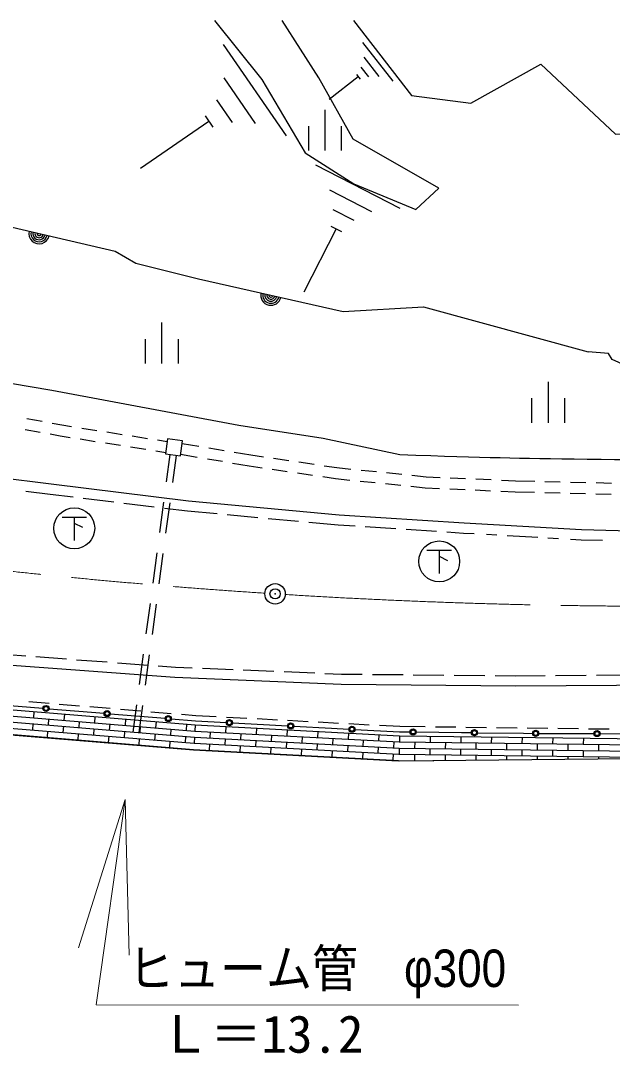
# Model space of a CAD drawing. Units: millimetres, scale not verified. Extents: x 40000 to 680000, y 20000 to 380000.
# Drawn here: x 167897 to 196847, y 256810 to 307305 of the extents above; entities that cross this region are included whole.
import ezdxf
from ezdxf.enums import TextEntityAlignment as Align

# ---------------------------------------------------------------- set-up
doc = ezdxf.new("R2010")
doc.units = ezdxf.units.MM
doc.header["$LTSCALE"] = 1000
doc.header["$PDMODE"] = 32
doc.header["$PDSIZE"] = 500
doc.linetypes.add('CHAIN', pattern=[18.5, 12, -1.5, 3.5, -1.5])
for name, color, linetype, lineweight in [('M-BGD', 7, 'Continuous', 25), ('M-BGD-EXST', 7, 'Continuous', 25), ('M-BMK', 2, 'CHAIN', 13), ('M-BMK-SRVR', 3, 'Continuous', 25), ('M-STR-HTXT', 7, 'Continuous', 13), ('M-STR-STRC', 7, 'Continuous', 25)]:
    doc.layers.add(name, color=color, linetype=linetype, lineweight=lineweight)
doc.styles.add('ＭＳ ゴシック', font='')
doc.styles.add('ＭＳ Ｐゴシック', font='')
doc.styles.get('ＭＳ ゴシック').set_extended_font_data('MS Gothic')
doc.styles.get('ＭＳ Ｐゴシック').set_extended_font_data('MS PGothic')

# ---------------------------------------------------------------- blocks, each defined once
blk = doc.blocks.new('open_arrow')
at = {"color": 0, "linetype": 'Continuous', "lineweight": -2}
blk.add_lwpolyline([(7.5, 1.25), (0, 0), (7.5, -1.25)], dxfattribs=at)

msp = doc.modelspace()

# ---------------------------------------------------------------- linework, layer by layer
at = {"layer": 'M-BGD'}
for p, q in [((177812, 306140), (180882, 301669)), ((184630, 306237), (186099, 304343)), ((184681, 305519), (185416, 304572)), ((184549, 305037), (184916, 304564)), ((177835, 304511), (179369, 302275)), ((184417, 304556), (182996, 303454)), ((184325, 304674), (184509, 304437)), ((177473, 303441), (178241, 302323)), ((176920, 302649), (177303, 302091)), ((182784, 302949), (182784, 300949)), ((177112, 302370), (173758, 300068)), ((181984, 302149), (181984, 300949)), ((183584, 302149), (183584, 300949)), ((182321, 300248), (186456, 298136)), ((183003, 299031), (185070, 297975)), ((187238, 298074), (188351, 299111)), ((183168, 298078), (184202, 297550)), ((183333, 297124), (181749, 294023)), ((183074, 297256), (183591, 296993)), ((187605, 293309), (195670, 291107)), ((174796, 292538), (174796, 290538)), ((173996, 291738), (173996, 290538)), ((175596, 291738), (175596, 290538)), ((196652, 291024), (195670, 291107)), ((196836, 290736), (196652, 291024)), ((199068, 289717), (196836, 290736)), ((193699, 289645), (193699, 287645)), ((192899, 288845), (192899, 287645)), ((194499, 288845), (194499, 287645)), ((168204, 287852), (168942, 287717)), ((168112, 287320), (168850, 287185)), ((169434, 287627), (169907, 287540)), ((169907, 287540), (170391, 287464)), ((170885, 287386), (171626, 287269)), ((169342, 287095), (169823, 287007)), ((169823, 287007), (170313, 286930)), ((170807, 286852), (171548, 286735)), ((172120, 287192), (172861, 287075)), ((173355, 286997), (174096, 286880)), ((172042, 286657), (172783, 286541)), ((173277, 286463), (174018, 286346)), ((174589, 286803), (175073, 286726)), ((176615, 286483), (175795, 286620)), ((177848, 286276), (177109, 286400)), ((174511, 286268), (175002, 286191)), ((175204, 286090), (175025, 284756)), ((175502, 286050), (175324, 284724)), ((176538, 285948), (175723, 286084)), ((177770, 285742), (177031, 285866)), ((179162, 286057), (178342, 286194)), ((179781, 285965), (179162, 286057)), ((181018, 285783), (180276, 285892)), ((160598, 285746), (169394, 284652)), ((179079, 285523), (178264, 285659)), ((179706, 285431), (179079, 285523)), ((180943, 285248), (180201, 285358)), ((182255, 285601), (181513, 285710)), ((183368, 285437), (182749, 285528)), ((184058, 285366), (183368, 285437)), ((185302, 285238), (184556, 285315)), ((182179, 285066), (181437, 285175)), ((183301, 284901), (182674, 284993)), ((184005, 284828), (183301, 284901)), ((186545, 285110), (185799, 285187)), ((187733, 284989), (187043, 285059)), ((188420, 284958), (187733, 284989)), ((189669, 284901), (188919, 284935)), ((190917, 284845), (190168, 284879)), ((192104, 284792), (191417, 284823)), ((193048, 284770), (192104, 284792)), ((168156, 284302), (169334, 284155)), ((185248, 284701), (184502, 284777)), ((186492, 284573), (185746, 284650)), ((187693, 284450), (186989, 284522)), ((188391, 284418), (187693, 284450)), ((189639, 284362), (188890, 284396)), ((190888, 284306), (190139, 284340)), ((194298, 284740), (193548, 284758)), ((195547, 284711), (194797, 284728)), ((196797, 284681), (196047, 284699)), ((169334, 284155), (170465, 284018)), ((170962, 283957), (172451, 283776)), ((192085, 284252), (191388, 284283)), ((193036, 284230), (192085, 284252)), ((194286, 284200), (193536, 284218)), ((195536, 284171), (194786, 284188)), ((196785, 284141), (196035, 284159)), ((172947, 283715), (174436, 283534)), ((174892, 283765), (174693, 282278)), ((174932, 283474), (176064, 283336)), ((175191, 283733), (174991, 282246)), ((176064, 283336), (177511, 283201)), ((178009, 283155), (179503, 283016)), ((180000, 282970), (181494, 282831)), ((181992, 282785), (183439, 282650)), ((183439, 282650), (184258, 282597)), ((184757, 282565), (186254, 282467)), ((186753, 282435), (188250, 282338)), ((188749, 282305), (189568, 282252)), ((189568, 282252), (190083, 282223)), ((190682, 282188), (191197, 282159)), ((191696, 282130), (193194, 282044)), ((193693, 282016), (194208, 281986)), ((194807, 281952), (195322, 281923)), ((195322, 281923), (196358, 281895)), ((174560, 281287), (174360, 279801)), ((174858, 281255), (174659, 279768)), ((174227, 278810), (174028, 277323)), ((174526, 278777), (174326, 277291)), ((168143, 276230), (167290, 276294)), ((173895, 276332), (173695, 274845)), ((174193, 276299), (173994, 274813)), ((170137, 276081), (168642, 276193)), ((172132, 275931), (170636, 276043)), ((174126, 275781), (172630, 275893)), ((175478, 275680), (174625, 275744)), ((176291, 275646), (175478, 275680)), ((178289, 275562), (176791, 275625)), ((180288, 275478), (178789, 275541)), ((182286, 275395), (180787, 275457)), ((183598, 275340), (182785, 275374)), ((184609, 275330), (183598, 275340)), ((186609, 275311), (185109, 275325)), ((188609, 275292), (187109, 275306)), ((190609, 275273), (189109, 275287)), ((192119, 275258), (191109, 275268)), ((193563, 275269), (192119, 275258)), ((195563, 275283), (194063, 275272)), ((197563, 275297), (196063, 275287)), ((162536, 273714), (176421, 272571)), ((169289, 273911), (168292, 273993)), ((170784, 273788), (169787, 273870)), ((172279, 273665), (171282, 273747)), ((173562, 273854), (173383, 272520)), ((173861, 273822), (173683, 272495)), ((162508, 273416), (176400, 272272)), ((168544, 273521), (168520, 273222)), ((170039, 273398), (170015, 273099)), ((171534, 273274), (171510, 272975)), ((173774, 273541), (172777, 273624)), ((175269, 273418), (174272, 273500)), ((176472, 273319), (175767, 273377)), ((177464, 273266), (176472, 273319)), ((178962, 273186), (177963, 273239)), ((162452, 272818), (176360, 271673)), ((162480, 273117), (176380, 271972)), ((168495, 272923), (168470, 272624)), ((169267, 273160), (169242, 272861)), ((169990, 272800), (169965, 272501)), ((170762, 273037), (170737, 272738)), ((171485, 272676), (171460, 272377)), ((172257, 272914), (172232, 272615)), ((173029, 273151), (173004, 272852)), ((173752, 272791), (173727, 272492)), ((174524, 273028), (174499, 272729)), ((176019, 272905), (175994, 272606)), ((176441, 272870), (176425, 272571)), ((177939, 272790), (177923, 272490)), ((179437, 272710), (179421, 272410)), ((180459, 273106), (179461, 273159)), ((181957, 273026), (180959, 273079)), ((183455, 272945), (182457, 272999)), ((184953, 272865), (183954, 272919)), ((186444, 272785), (185452, 272839)), ((187686, 272770), (186444, 272785)), ((189186, 272751), (188186, 272764)), ((190686, 272732), (189686, 272745)), ((192185, 272713), (191185, 272726)), ((193685, 272694), (192685, 272707)), ((195185, 272675), (194185, 272688)), ((168446, 272325), (168442, 272285)), ((169218, 272562), (169193, 272263)), ((169941, 272202), (169937, 272162)), ((170713, 272439), (170688, 272140)), ((172208, 272316), (172183, 272017)), ((172980, 272553), (172955, 272254)), ((173703, 272193), (173678, 271894)), ((174475, 272430), (174450, 272131)), ((175247, 272668), (175222, 272369)), ((175970, 272307), (175945, 272008)), ((176409, 272271), (176393, 271972)), ((176400, 272272), (186410, 271736)), ((176421, 272571), (186420, 272036)), ((177174, 272531), (177158, 272231)), ((177907, 272191), (177891, 271891)), ((178672, 272450), (178656, 272151)), ((180170, 272370), (180154, 272071)), ((180935, 272630), (180919, 272330)), ((181668, 272290), (181651, 271990)), ((182432, 272550), (182416, 272250)), ((183165, 272210), (183149, 271910)), ((183930, 272469), (183914, 272170)), ((185428, 272389), (185412, 272090)), ((186430, 272336), (186426, 272036)), ((187929, 272317), (187926, 272017)), ((189429, 272298), (189426, 271998)), ((190929, 272279), (190925, 271979)), ((192429, 272260), (192425, 271960)), ((193929, 272241), (193925, 271941)), ((195429, 272222), (195425, 271922)), ((196685, 272656), (195685, 272669)), ((171436, 272078), (171432, 272039)), ((172931, 271955), (172927, 271915)), ((174426, 271832), (174422, 271792)), ((175198, 272070), (175173, 271771)), ((175920, 271709), (175917, 271669)), ((176360, 271673), (186390, 271136)), ((176377, 271672), (176375, 271632)), ((176380, 271972), (186400, 271436)), ((177142, 271931), (177126, 271632)), ((178640, 271851), (178624, 271552)), ((179405, 272111), (179389, 271811)), ((180138, 271771), (180122, 271472)), ((180903, 272031), (180887, 271731)), ((181635, 271691), (181619, 271391)), ((182400, 271950), (182384, 271651)), ((183898, 271870), (183882, 271571)), ((184663, 272130), (184647, 271830)), ((185396, 271790), (185380, 271490)), ((186161, 272050), (186145, 271750)), ((186410, 271736), (198420, 271584)), ((186422, 271736), (186418, 271436)), ((186420, 272036), (198422, 271884)), ((187176, 272026), (187172, 271726)), ((187922, 271717), (187918, 271417)), ((188676, 272007), (188672, 271707)), ((189422, 271698), (189418, 271398)), ((190175, 271988), (190172, 271688)), ((190922, 271679), (190918, 271379)), ((191675, 271969), (191672, 271670)), ((193175, 271951), (193171, 271651)), ((194675, 271932), (194671, 271632)), ((196175, 271913), (196171, 271613)), ((177875, 271592), (177873, 271552)), ((179373, 271512), (179370, 271472)), ((180870, 271431), (180868, 271391)), ((182368, 271351), (182366, 271311)), ((183133, 271611), (183117, 271311)), ((183866, 271271), (183864, 271231)), ((184631, 271531), (184615, 271231)), ((185364, 271191), (185362, 271151)), ((186129, 271450), (186113, 271151)), ((186400, 271436), (198418, 271284)), ((187168, 271426), (187164, 271126)), ((188668, 271407), (188664, 271120)), ((190168, 271388), (190165, 271135)), ((191668, 271370), (191665, 271149)), ((192422, 271660), (192418, 271360)), ((193168, 271351), (193165, 271164)), ((193921, 271641), (193918, 271341)), ((194668, 271332), (194666, 271178)), ((195421, 271622), (195418, 271322)), ((196167, 271313), (196166, 271193)), ((186390, 271136), (188105, 271114)), ((186414, 271136), (186414, 271098)), ((187914, 271117), (187914, 271113))]:
    msp.add_line(p, q, dxfattribs=at)
for points in [[(177377, 307305), (179700, 304434), (181812, 300845), (184202, 299334), (187238, 298074)], [(188351, 299111), (184159, 301506), (182494, 304505), (180697, 307305)], [(184181, 307305), (187021, 303643), (189923, 303277)], [(189923, 303277), (193346, 305178), (196997, 301749), (201294, 301960), (208954, 301364), (215911, 299816), (219624, 300187), (224463, 303422)], [(165078, 297758), (172521, 296027), (173540, 295441), (176601, 294681), (183684, 293090), (187605, 293309)], [(169394, 284652), (176117, 283833), (183478, 283149), (189599, 282751), (195343, 282422), (201901, 282248), (208241, 282234), (215600, 282567), (220171, 282936), (225982, 283375), (233914, 284202), (240936, 285122), (247278, 286081), (252713, 287013), (261742, 288798), (269855, 290660)], [(186445, 286071), (182703, 286877), (178570, 287505), (169430, 289217), (163337, 290254)], [(223391, 276043), (220290, 275786), (212935, 275340), (205675, 274989), (199516, 274811), (192119, 274758), (183586, 274840), (175449, 275180), (167252, 275796)], [(154039, 274923), (162565, 274013), (176441, 272870), (186430, 272336), (198424, 272184), (217775, 272202)], [(186363, 271097), (176357, 271633), (162448, 272779), (153907, 273690)], [(217811, 271495), (215519, 271382), (186442, 271093)]]:
    msp.add_lwpolyline(points, dxfattribs=at)
msp.add_lwpolyline([(174992, 286119), (175714, 286022), (175813, 286756), (175090, 286853)], close=True, dxfattribs=at)
for centre, radius, start, end in [((168799, 296892), 500, 166.9067, 346.9067), ((168799, 296892), 400, 166.9067, 346.9067), ((168799, 296892), 300, 166.9067, 346.9067), ((168799, 296892), 200, 166.9067, 346.9067), ((168799, 296892), 100, 166.9067, 346.9067), ((168799, 296892), 100, 166.9067, 346.9067), ((180143, 293886), 500, 167.3419, 347.3419), ((180143, 293886), 400, 167.3419, 347.3419), ((180143, 293886), 300, 167.3419, 347.3419), ((180143, 293886), 200, 167.3419, 347.3419), ((180143, 293886), 100, 167.3419, 347.3419), ((180143, 293886), 100, 167.3419, 347.3419)]:
    msp.add_arc(centre, radius, start, end, dxfattribs=at)
msp.add_open_spline([(250931, 290899), (245373, 289946), (243936, 289689), (239437, 289012), (235990, 288493), (234061, 288175), (230600, 287760), (226675, 287290), (224469, 287074), (220529, 286757), (214555, 286277), (211201, 286074), (205212, 285877), (201467, 285754), (199366, 285811), (195620, 285853), (192035, 285893), (190880, 285928), (186445, 286071)], degree=3, knots=[0, 0, 0, 0, 1, 1, 1, 2, 2, 2, 3, 3, 3, 4, 4, 4, 5, 5, 5, 6, 6, 6, 6], dxfattribs=at)
at = {"layer": 'M-BGD-EXST'}
for p, q in [((169921, 283033), (171121, 283033)), ((169921, 283033), (171121, 283033)), ((170521, 283033), (170521, 281883)), ((170521, 283033), (170521, 281883)), ((170521, 282733), (170921, 282533)), ((170521, 282733), (170921, 282533)), ((187776, 281415), (188976, 281415)), ((187776, 281415), (188976, 281415)), ((188376, 281415), (188376, 280265)), ((188376, 281415), (188376, 280265)), ((188376, 281115), (188776, 280915)), ((188376, 281115), (188776, 280915))]:
    msp.add_line(p, q, dxfattribs=at)
for centre in [(170521, 282483), (170521, 282483), (188376, 280865), (188376, 280865)]:
    msp.add_circle(centre, 1000, dxfattribs=at)
at = {"layer": 'M-BMK'}
for start, end in [(266.4497, 285.35715), (261.86623, 266.25872)]:
    msp.add_arc((199421, 578670), 300000, start, end, dxfattribs=at)
at = {"layer": 'M-BMK-SRVR'}
msp.add_circle((180345, 279277), 500, dxfattribs=at)
msp.add_point((180345, 279277), dxfattribs=at)
at = {"layer": 'M-STR-HTXT'}
msp.add_lwpolyline([(173010, 269215), (171600, 259175), (192252, 259167)], dxfattribs=at)
at = {"layer": 'M-STR-STRC'}
for p, q in [((166299, 273906), (168990, 273685)), ((169289, 273660), (171980, 273438)), ((172279, 273414), (174970, 273192)), ((175269, 273167), (176455, 273070)), ((176455, 273070), (177962, 272989)), ((178262, 272973), (179782, 272892)), ((179782, 272892), (180958, 272829)), ((181258, 272813), (183109, 272714)), ((183109, 272714), (183954, 272668)), ((184253, 272652), (186436, 272536)), ((186436, 272536), (186950, 272529)), ((187250, 272525), (189471, 272497)), ((189471, 272497), (189950, 272491)), ((190250, 272487), (192506, 272459)), ((192506, 272459), (192950, 272457)), ((193250, 272456), (195950, 272446)), ((196250, 272445), (198950, 272435))]:
    msp.add_line(p, q, dxfattribs=at)
for centre, radius in [((169139, 273672), 150), ((169139, 273672), 120), ((169139, 273672), 100), ((169139, 273672), 100), ((169139, 273672), 100), ((169139, 273672), 100), ((172129, 273426), 150), ((172129, 273426), 120), ((172129, 273426), 100), ((172129, 273426), 100), ((172129, 273426), 100), ((172129, 273426), 100), ((175119, 273180), 150), ((175119, 273180), 120), ((175119, 273180), 100), ((175119, 273180), 100), ((175119, 273180), 100), ((175119, 273180), 100), ((178112, 272981), 150), ((178112, 272981), 120), ((178112, 272981), 100), ((178112, 272981), 100), ((178112, 272981), 100), ((178112, 272981), 100), ((181108, 272821), 150), ((181108, 272821), 120), ((181108, 272821), 100), ((181108, 272821), 100), ((181108, 272821), 100), ((181108, 272821), 100), ((184104, 272660), 150), ((184104, 272660), 120), ((184104, 272660), 100), ((184104, 272660), 100), ((184104, 272660), 100), ((184104, 272660), 100), ((187100, 272527), 150), ((187100, 272527), 120), ((187100, 272527), 100), ((187100, 272527), 100), ((187100, 272527), 100), ((187100, 272527), 100), ((190100, 272489), 150), ((190100, 272489), 120), ((190100, 272489), 100), ((190100, 272489), 100), ((190100, 272489), 100), ((190100, 272489), 100), ((193100, 272457), 150), ((193100, 272457), 120), ((193100, 272457), 100), ((193100, 272457), 100), ((193100, 272457), 100), ((193100, 272457), 100), ((196100, 272445), 150), ((196100, 272445), 120), ((196100, 272445), 100), ((196100, 272445), 100), ((196100, 272445), 100), ((196100, 272445), 100)]:
    msp.add_circle(centre, radius, dxfattribs=at)

# ---------------------------------------------------------------- block references
at = {"layer": 'M-STR-HTXT', "xscale": 1000, "yscale": 1000, "rotation": 262}
msp.add_blockref('open_arrow', (173010, 269215), dxfattribs=at)

# ---------------------------------------------------------------- texts
at = {"layer": 'M-STR-HTXT', "style": 'ＭＳ Ｐゴシック', "width": 0.9}
msp.add_text('ヒューム管\u3000φ300', height=1833, dxfattribs=at).set_placement((182401, 259503), align=Align.BOTTOM_CENTER)
at = {"layer": 'M-STR-HTXT', "style": 'ＭＳ ゴシック'}
msp.add_text('Ｌ＝13.2', height=1833, dxfattribs=at).set_placement((174681, 258673), align=Align.TOP_LEFT)

doc.saveas('drawing.dxf')
